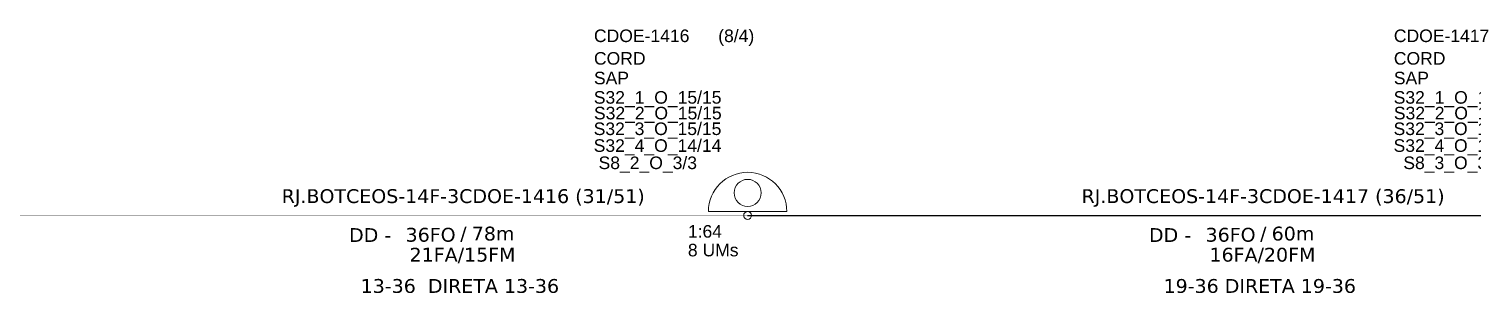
# Model space of a CAD drawing. Header units: millimetres. Extents: x 1227 to 2249, y -141 to 724.
# Drawn here: x 1523.9 to 1680.3, y 50.8 to 79.4 of the extents above; entities that cross this region are included whole.
import ezdxf
from ezdxf.enums import TextEntityAlignment as Align

# ---------------------------------------------------------------- set-up
doc = ezdxf.new("R2010")
doc.units = ezdxf.units.MM
doc.header["$LTSCALE"] = 0.1
doc.header["$MEASUREMENT"] = 0
for name, color, linetype, lineweight in [("20.0-LEGENDA DOS CDO'S", 1, 'Continuous', 0), ('20.2-CDO_POSTE', 1, 'Continuous', 5), ('40.1-ETIQUETAS', 1, 'Continuous', 20)]:
    doc.layers.add(name, color=color, linetype=linetype, lineweight=lineweight)
doc.layers.add('CD a instalar', color=1, linetype='Continuous')
doc.styles.add('ARIAL', font='arial.ttf')
doc.styles.add('siredit', font='verdana.ttf')

# ---------------------------------------------------------------- blocks, each defined once
blk = doc.blocks.new('ETIQUETA_RS5F')
at = {"layer": '40.1-ETIQUETAS', "color": 0, "style": 'siredit'}
blk.add_text('/', height=1.5, dxfattribs=at).set_placement((1.55, -1.95), align=Align.MIDDLE_RIGHT)
for tag, p in [('ETIQUETA_R_PRIMARIA', (1.18, 4.1)), ('ETIQUETA_R_SECUNDARIA', (1.18, 2.1)), ('F_ATIVAS/F_MORTAS', (1.11, -4.24))]:
    blk.add_attdef(tag, text='', height=1.5, dxfattribs=at).set_placement(p, align=Align.MIDDLE_CENTER)
for tag, p in [('TIPO_CABO', (-6.62, -2.12)), ('CAP_CABO', (0.37, -2.09))]:
    blk.add_attdef(tag, text='', height=1.5, dxfattribs=at).set_placement(p, align=Align.MIDDLE_RIGHT)
blk.add_attdef('METROS', text='', height=1.5, dxfattribs=at).set_placement((2.11, -1.95), align=Align.MIDDLE_LEFT)
for tag, p in [('FUSÃO_1', (0.82, -8.39)), ('FUSÃO_2', (0.82, -10.6)), ('FUSÃO_3', (0.82, -12.93)), ('FUSÃO_4', (0.82, -15.14)), ('FUSÃO_5', (0.82, -17.16))]:
    blk.add_attdef(tag, text='', height=1.5, dxfattribs=at).set_placement(p, align=Align.CENTER)
blk = doc.blocks.new('PDO_PST')
at = {"color": 0}
blk.add_line((2.5, 0), (-2.5, 0), dxfattribs=at)
for centre, radius in [((0, 1.188), 0.862), ((0, -0.25), 0.25)]:
    blk.add_circle(centre, radius, dxfattribs=at)
blk.add_arc((0, 0), 2.5, 0, 180, dxfattribs=at)
blk = doc.blocks.new('CDOE_POSTE 1')
at = {"layer": '20.2-CDO_POSTE', "color": 0, "linetype": 'Continuous', "xscale": 1.700328304346724, "yscale": 1.700328304346724, "zscale": 1.700328304346724, "rotation": 359.882008258618}
blk.add_blockref('PDO_PST', (0, 0.43), dxfattribs=at)
at = {"layer": "20.0-LEGENDA DOS CDO'S", "color": 0, "style": 'ARIAL'}
for tag, p in [('CDO_N', (-16.66, 12.71)), ('CORDOALHA', (-16.66, 10.26)), ('SAP', (-16.66, 8.13)), ('SPLITER_1', (-16.68, 6.03)), ('SPLITER_2', (-16.66, 4.33)), ('1:XX', (-6.47, -2.4)), ('UMS', (-6.47, -4.43))]:
    blk.add_attdef(tag, p, '', height=1.36, dxfattribs=at)
blk.add_attdef('FIBRAS_UTILIZADAS', text='', height=1.36, dxfattribs=at).set_placement((-1.24, 12.71), align=Align.CENTER)

msp = doc.modelspace()

# ---------------------------------------------------------------- linework, layer by layer
at = {"layer": 'CD a instalar', "color": 0, "linetype": 'ByBlock', "const_width": 0.02}
msp.add_lwpolyline([(1515.08, 59.17), (1601.76, 59.17)], dxfattribs=at)
at = {"layer": 'CD a instalar', "color": 0, "linetype": 'ByBlock'}
msp.add_lwpolyline([(1601.76, 59.17), (1688.45, 59.17)], dxfattribs=at)

# ---------------------------------------------------------------- block references
at = {"layer": '20.2-CDO_POSTE', "color": 0}
ref = msp.add_blockref('CDOE_POSTE 1', (1601.76, 59.17), dxfattribs=at)
ref.add_attrib('CDO_N', 'CDOE-1416', (1585.11, 77.97), dxfattribs={"layer": "20.0-LEGENDA DOS CDO'S", "color": 0, "height": 1.36, "style": 'ARIAL'})
ref.add_attrib('FIBRAS_UTILIZADAS', '(8/4)', dxfattribs={"layer": "20.0-LEGENDA DOS CDO'S", "color": 0, "height": 1.36, "style": 'ARIAL'}).set_placement((1600.53, 77.97), align=Align.CENTER)
ref.add_attrib('CORDOALHA', 'CORD', (1585.11, 75.52), dxfattribs={"layer": "20.0-LEGENDA DOS CDO'S", "color": 0, "height": 1.36, "style": 'ARIAL'})
ref.add_attrib('SAP', 'SAP', (1585.11, 73.39), dxfattribs={"layer": "20.0-LEGENDA DOS CDO'S", "color": 0, "height": 1.36, "style": 'ARIAL'})
ref.add_attrib('1:XX', '1:64', (1595.29, 56.77), dxfattribs={"layer": "20.0-LEGENDA DOS CDO'S", "color": 0, "height": 1.36, "style": 'ARIAL'})
ref.add_attrib('UMS', '8 UMs', (1595.29, 54.74), dxfattribs={"layer": "20.0-LEGENDA DOS CDO'S", "color": 0, "height": 1.36, "style": 'ARIAL'})
ref.add_attrib('SPLITER_1', 'S32_1_O_15/15', (1585.09, 71.29), dxfattribs={"layer": "20.0-LEGENDA DOS CDO'S", "color": 0, "height": 1.3603, "style": 'ARIAL'})
ref.add_attrib('SPLITER_2', 'S32_2_O_15/15', (1585.11, 69.59), dxfattribs={"layer": "20.0-LEGENDA DOS CDO'S", "color": 0, "height": 1.3603, "style": 'ARIAL'})
ref.add_attrib('SPLITER_3', 'S32_3_O_15/15', (1585.08, 67.89), dxfattribs={"layer": "20.0-LEGENDA DOS CDO'S", "color": 0, "height": 1.3603, "style": 'ARIAL'})
ref.add_attrib('SPLITER_4', 'S32_4_O_14/14', (1585.08, 66.07), dxfattribs={"layer": "20.0-LEGENDA DOS CDO'S", "color": 0, "height": 1.3603, "style": 'ARIAL'})
ref.add_attrib('SPLITER_5', ' S8_2_O_3/3  ', (1585.08, 64.2), dxfattribs={"layer": "20.0-LEGENDA DOS CDO'S", "color": 0, "height": 1.3603, "style": 'ARIAL'})
ref = msp.add_blockref('CDOE_POSTE 1', (1688.45, 59.17), dxfattribs=at)
ref.add_attrib('CDO_N', 'CDOE-1417', (1671.79, 77.97), dxfattribs={"layer": "20.0-LEGENDA DOS CDO'S", "color": 0, "height": 1.36, "style": 'ARIAL'})
ref.add_attrib('FIBRAS_UTILIZADAS', '(8/4)', dxfattribs={"layer": "20.0-LEGENDA DOS CDO'S", "color": 0, "height": 1.36, "style": 'ARIAL'}).set_placement((1687.21, 77.97), align=Align.CENTER)
ref.add_attrib('CORDOALHA', 'CORD', (1671.79, 75.52), dxfattribs={"layer": "20.0-LEGENDA DOS CDO'S", "color": 0, "height": 1.36, "style": 'ARIAL'})
ref.add_attrib('SAP', 'SAP', (1671.79, 73.39), dxfattribs={"layer": "20.0-LEGENDA DOS CDO'S", "color": 0, "height": 1.36, "style": 'ARIAL'})
ref.add_attrib('1:XX', '1:64', (1681.98, 56.77), dxfattribs={"layer": "20.0-LEGENDA DOS CDO'S", "color": 0, "height": 1.36, "style": 'ARIAL'})
ref.add_attrib('UMS', '8 UMs', (1681.98, 54.74), dxfattribs={"layer": "20.0-LEGENDA DOS CDO'S", "color": 0, "height": 1.36, "style": 'ARIAL'})
ref.add_attrib('SPLITER_1', 'S32_1_O_16/16', (1671.77, 71.29), dxfattribs={"layer": "20.0-LEGENDA DOS CDO'S", "color": 0, "height": 1.3603, "style": 'ARIAL'})
ref.add_attrib('SPLITER_2', 'S32_2_O_16/16', (1671.79, 69.59), dxfattribs={"layer": "20.0-LEGENDA DOS CDO'S", "color": 0, "height": 1.3603, "style": 'ARIAL'})
ref.add_attrib('SPLITER_3', 'S32_3_O_16/16', (1671.76, 67.89), dxfattribs={"layer": "20.0-LEGENDA DOS CDO'S", "color": 0, "height": 1.3603, "style": 'ARIAL'})
ref.add_attrib('SPLITER_4', 'S32_4_O_15/15', (1671.76, 66.07), dxfattribs={"layer": "20.0-LEGENDA DOS CDO'S", "color": 0, "height": 1.3603, "style": 'ARIAL'})
ref.add_attrib('SPLITER_5', '  S8_3_O_3/3 ', (1671.76, 64.2), dxfattribs={"layer": "20.0-LEGENDA DOS CDO'S", "color": 0, "height": 1.3603, "style": 'ARIAL'})
at = {"layer": '40.1-ETIQUETAS', "color": 0}
ref = msp.add_blockref('ETIQUETA_RS5F', (1569.76, 59.17), dxfattribs=at)
ref.add_attrib('ETIQUETA_R_SECUNDARIA', 'RJ.BOTCEOS-14F-3CDOE-1416 (31/51)', dxfattribs={"color": 0, "height": 1.5, "style": 'siredit'}).set_placement((1570.94, 61.27), align=Align.MIDDLE_CENTER)
ref.add_attrib('TIPO_CABO', 'DD -', dxfattribs={"color": 0, "height": 1.5, "style": 'siredit'}).set_placement((1563.14, 57.05), align=Align.MIDDLE_RIGHT)
ref.add_attrib('CAP_CABO', '36FO', dxfattribs={"color": 0, "height": 1.5, "style": 'siredit'}).set_placement((1570.12, 57.08), align=Align.MIDDLE_RIGHT)
ref.add_attrib('METROS', '78m', dxfattribs={"color": 0, "height": 1.5, "style": 'siredit'}).set_placement((1571.87, 57.21), align=Align.MIDDLE_LEFT)
ref.add_attrib('F_ATIVAS/F_MORTAS', '21FA/15FM', dxfattribs={"color": 0, "height": 1.5, "style": 'siredit'}).set_placement((1570.87, 54.92), align=Align.MIDDLE_CENTER)
ref.add_attrib('FUSÃO_1', '13-36  DIRETA 13-36', dxfattribs={"color": 0, "height": 1.5, "style": 'siredit'}).set_placement((1570.58, 50.78), align=Align.CENTER)
ref = msp.add_blockref('ETIQUETA_RS5F', (1656.44, 59.17), dxfattribs=at)
ref.add_attrib('ETIQUETA_R_SECUNDARIA', 'RJ.BOTCEOS-14F-3CDOE-1417 (36/51)', dxfattribs={"color": 0, "height": 1.5, "style": 'siredit'}).set_placement((1657.62, 61.27), align=Align.MIDDLE_CENTER)
ref.add_attrib('TIPO_CABO', 'DD -', dxfattribs={"color": 0, "height": 1.5, "style": 'siredit'}).set_placement((1649.82, 57.05), align=Align.MIDDLE_RIGHT)
ref.add_attrib('CAP_CABO', '36FO', dxfattribs={"color": 0, "height": 1.5, "style": 'siredit'}).set_placement((1656.81, 57.08), align=Align.MIDDLE_RIGHT)
ref.add_attrib('METROS', '60m', dxfattribs={"color": 0, "height": 1.5, "style": 'siredit'}).set_placement((1658.55, 57.21), align=Align.MIDDLE_LEFT)
ref.add_attrib('F_ATIVAS/F_MORTAS', '16FA/20FM', dxfattribs={"color": 0, "height": 1.5, "style": 'siredit'}).set_placement((1657.55, 54.92), align=Align.MIDDLE_CENTER)
ref.add_attrib('FUSÃO_1', '19-36 DIRETA 19-36', dxfattribs={"color": 0, "height": 1.5, "style": 'siredit'}).set_placement((1657.26, 50.78), align=Align.CENTER)

doc.saveas('drawing.dxf')
